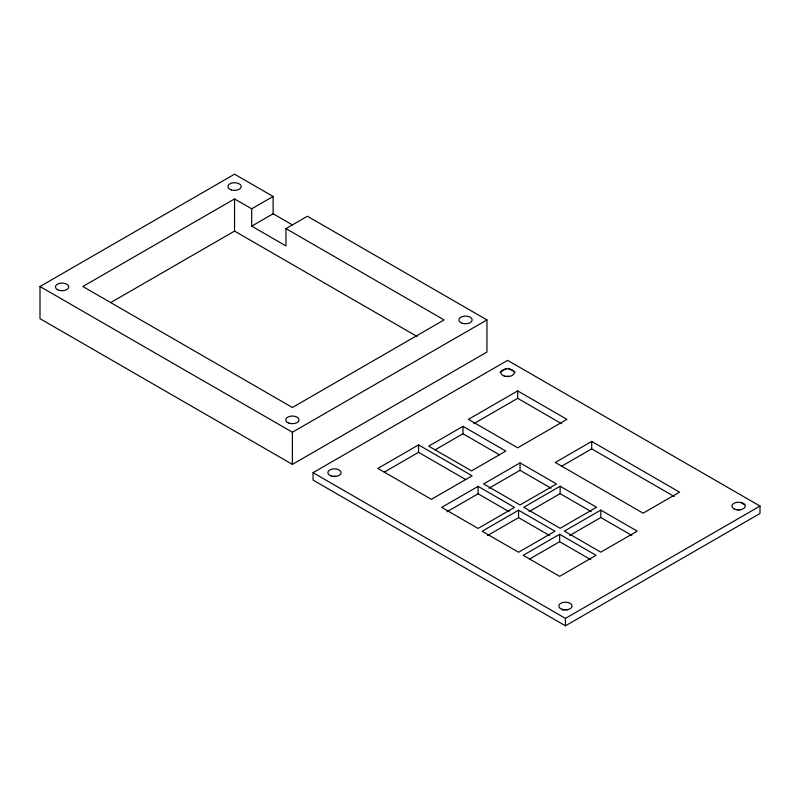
<?xml version="1.0" encoding="UTF-8"?>
<svg xmlns="http://www.w3.org/2000/svg" width="800" height="800" viewBox="0 0 800 800"><rect width="100%" height="100%" fill="white"/><g stroke="black" fill="none" stroke-linecap="round" stroke-linejoin="round"><path stroke-width="1.2" d="M251.69 226.14L285.97 245.93L285.97 228.61L307.4 216.24L486.95 319.91L486.95 352.07L292.4 464.39L40 318.67L40 286.51L234.55 174.19L273.12 196.45L273.12 213.77L251.69 226.14L251.69 208.82L273.12 196.45M251.69 208.82L234.55 198.93L82.85 286.51L292.4 407.49L444.1 319.91L285.97 228.61M110.83 302.52L234.55 231.09L417.1 336.48M40 286.51L292.4 432.23L486.95 319.91M313.05 472.67L507.6 360.35L760 506.07L760 513.49L565.45 625.81L313.05 480.09L313.05 472.67L565.45 618.39L760 506.07M500.03 372.14L506.52 368.39M418.55 444.9L377.84 468.41L431.41 499.33L472.12 475.83L418.55 444.9L418.55 452.33L465.69 479.54M517.68 390.91L468.4 419.36L517.68 447.81L566.96 419.36L517.68 390.91L517.68 398.33L473.75 423.69M462.98 426.34L428.7 446.14L471.55 470.88L505.83 451.08L462.98 426.34L462.98 433.77L499.4 454.79M384.27 472.12L418.55 452.33M435.12 449.85L462.98 433.77M478.09 486.37L441.66 507.4L478.09 528.43L514.51 507.4L478.09 486.37L478.09 493.79L509.15 511.73M520.04 462.9L483.62 483.93L520.04 504.96L556.47 483.93L520.04 462.9L520.04 470.32L488.98 488.26M447.02 511.73L478.09 493.79M591.71 441.43L555.29 462.46L643.13 513.18L679.56 492.15L591.71 441.43L591.71 448.86L674.2 496.48M561.71 466.17L591.71 448.86M518.56 510.21L482.13 531.24L518.56 552.26L554.98 531.24L518.56 510.21L518.56 517.63L487.49 535.56M560.14 486.24L523.71 507.27L560.14 528.3L596.56 507.27L560.14 486.24L560.14 493.66L591.21 511.6M529.07 511.6L560.14 493.66M600.8 510.1L564.37 531.13L600.8 552.16L637.22 531.13L600.8 510.1L600.8 517.53L631.87 535.46M559.64 534.28L523.21 555.31L559.64 576.34L596.06 555.31L559.64 534.28L559.64 541.7L590.71 559.64M569.73 535.46L600.8 517.53M529.64 559.02L559.64 541.7M273.12 213.77L292.4 224.9M508.68 368.39L515.15 372.13M740.58 502.28L744.9 504.77M517.68 398.33L561.6 423.69M520.04 470.32L551.11 488.26M518.56 517.63L549.63 535.56M565.45 618.39L565.45 625.81M292.4 432.23L292.4 464.39M234.55 198.93L234.55 231.09M332.75 476.37A6.67 3.85 0 0 1 336.2 476.37M562.43 610.01A6.67 3.85 0 0 1 567.52 609.79M736.85 509.77A6.67 3.85 0 0 1 740.3 509.77M505.87 376.42A6.67 3.85 0 0 1 509.32 376.42M231.22 189.89A6.67 3.85 0 0 0 241.22 186.56A6.67 3.85 0 0 0 231.22 183.22A6.67 3.85 0 0 0 231.22 189.89M57.7 289.79A6.67 3.85 0 0 0 68.63 287.64A6.67 3.85 0 0 0 59.95 283.25A6.67 3.85 0 0 0 57.7 289.79M289.07 423.19A6.67 3.85 0 0 0 299.07 419.86A6.67 3.85 0 0 0 289.07 416.53A6.67 3.85 0 0 0 289.07 423.19M462.19 323.24A6.67 3.85 0 0 0 472.19 319.91A6.67 3.85 0 0 0 462.19 316.58A6.67 3.85 0 0 0 462.19 323.24M331.14 476A6.67 3.85 0 0 0 341.14 472.67A6.67 3.85 0 0 0 331.14 469.34A6.67 3.85 0 0 0 331.14 476M561.81 609.25A6.67 3.85 0 0 0 572.11 606.23A6.67 3.85 0 0 0 562.43 602.59A6.67 3.85 0 0 0 561.81 609.25M733.86 508.79A6.67 3.85 0 0 0 745.01 507.07A6.67 3.85 0 0 0 736.85 502.35A6.67 3.85 0 0 0 733.86 508.79M504.26 376.05A6.67 3.85 0 0 0 514.26 372.72A6.67 3.85 0 0 0 504.26 369.38A6.67 3.85 0 0 0 504.26 376.05"/></g></svg>
